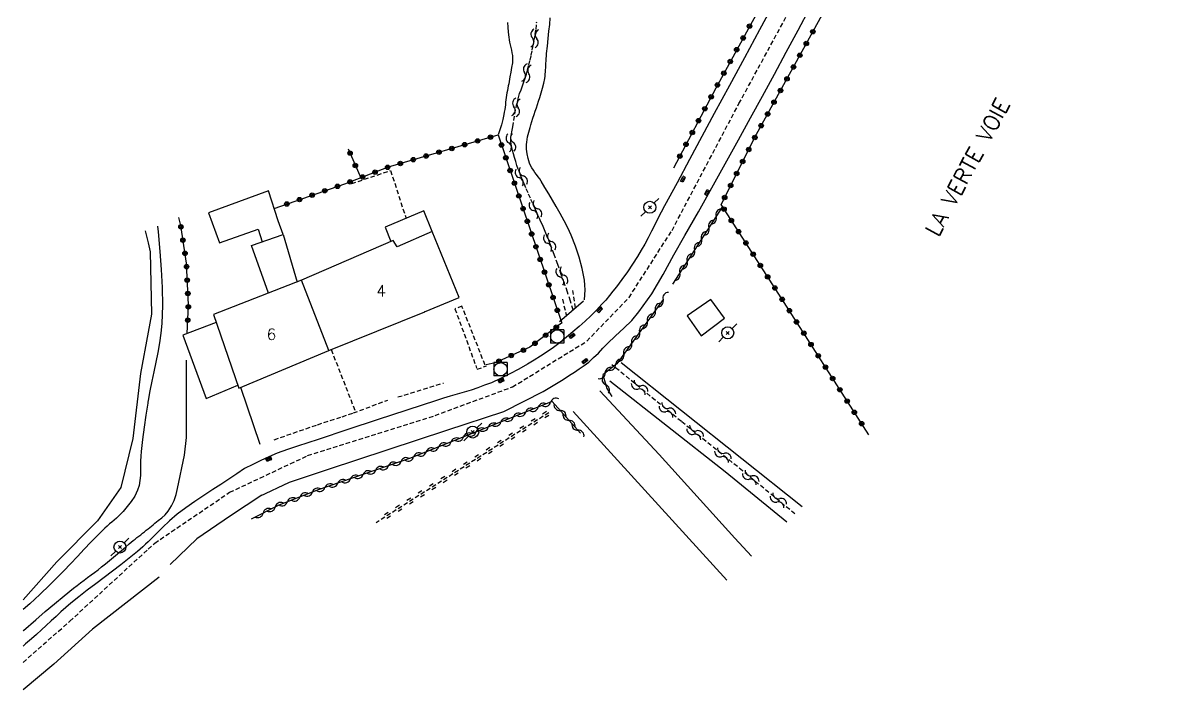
# Model space of a CAD drawing. Header units: millimetres. Extents: x 176000 to 177000, y 162000 to 163001.
# Drawn here: x 176000 to 176129, y 162010.4 to 162085 of the extents above; entities that cross this region are included whole.
import ezdxf
from ezdxf.enums import TextEntityAlignment as Align

# ---------------------------------------------------------------- set-up
doc = ezdxf.new("R2010")
doc.units = ezdxf.units.MM
doc.linetypes.add('DASHED', pattern=[0.75, 0.5, -0.25])
doc.layers.get('0').update_dxf_attribs({"linetype": 'CONTINUOUS'})
for name, color, linetype in [('W0001', 6, 'DASHED'), ('W0008', 7, 'CONTINUOUS'), ('W0017', 7, 'CONTINUOUS'), ('W0101', 7, 'CONTINUOUS'), ('W0104', 1, 'CONTINUOUS'), ('W0112', 1, 'DASHED'), ('W0120', 7, 'CONTINUOUS'), ('W0211', 2, 'CONTINUOUS'), ('W0214', 2, 'CONTINUOUS'), ('W0220', 5, 'DASHED'), ('W0310', 3, 'CONTINUOUS'), ('W0322', 7, 'CONTINUOUS'), ('W0323', 7, 'CONTINUOUS'), ('W0330', 7, 'CONTINUOUS'), ('W0401', 7, 'CONTINUOUS'), ('W0420', 7, 'CONTINUOUS'), ('W0473', 7, 'CONTINUOUS'), ('W0501', 5, 'DASHED'), ('W0989', 7, 'CONTINUOUS'), ('W0991', 7, 'CONTINUOUS'), ('W1102', 7, 'CONTINUOUS')]:
    doc.layers.add(name, color=color, linetype=linetype)
doc.styles.get("Standard").update_dxf_attribs({"font": 'romans.shx', "width": 0.85})

# ---------------------------------------------------------------- blocks, each defined once
blk = doc.blocks.new('T473')
for p, q in [((-0.166667, 0.166667), (0.166667, -0.166667)), ((-0.166667, -0.166667), (0.166667, 0.166667)), ((0.500001, 0.500001), (1.000002, 1.000002)), ((-1.000002, -1.000002), (-0.500001, -0.500001))]:
    blk.add_line(p, q)
blk.add_ellipse((0, 0), major_axis=(0.471405, 0.471405), ratio=1, start_param=5.4977871438, end_param=11.780972451)
blk = doc.blocks.new('T401')
for p, q in [((-0.3, 0.3), (0, 0.3)), ((-0.3, -0.25), (-0.3, 0.3)), ((-0.3, 0.15), (0, 0.15)), ((-0.3, 0), (0, 0)), ((0, 0.3), (0, -0.25)), ((-0.3, -0.15), (0, -0.15)), ((-0.3, -0.25), (-0.3, -0.3)), ((-0.3, -0.3), (0, -0.3)), ((0, -0.3), (0, -0.25))]:
    blk.add_line(p, q)
blk = doc.blocks.new('T420')
for p, q in [((0.75, 0.75), (-0.75, 0.75)), ((-0.75, 0.75), (-0.75, -0.75)), ((0.75, 0.75), (0.75, -0.75)), ((0.75, -0.75), (-0.75, -0.75))]:
    blk.add_line(p, q)
blk.add_ellipse((0, 0), major_axis=(-0.53, 0.53), ratio=1, start_param=3.926991, end_param=10.210176)
blk = doc.blocks.new('t310o')
at = {"color": 0, "linetype": 'Continuous'}
for centre, start, end in [((-0.5, 0.38), 216.8699, 323.1304), ((0.5, -0.37), 36.8699, 143.1303)]:
    blk.add_arc(centre, 0.625, start, end, dxfattribs=at)
blk = doc.blocks.new('t323o')
at = {"color": 0, "linetype": 'Continuous'}
for radius in [0.25, 0.15]:
    blk.add_circle((0, 0), radius, dxfattribs=at)
blk = doc.blocks.new('t220o')
at = {"color": 0, "linetype": 'Continuous'}
for p, q in [((-0.25, 0.25), (0.25, 0.25)), ((-0.25, -0.25), (0.25, -0.25))]:
    blk.add_line(p, q, dxfattribs=at)
blk = doc.blocks.new('t322o')
at = {"color": 0, "linetype": 'Continuous'}
for radius in [0.25, 0.15]:
    blk.add_circle((0, 0), radius, dxfattribs=at)
blk = doc.blocks.new('t500o')
at = {"color": 0, "linetype": 'Continuous'}
for centre, start, end in [((-0.5, 0.625), 216.8699, 323.1301), ((0.5, -0.125), 36.8699, 143.1301), ((0.5, -0.625), 36.8699, 143.1301), ((-0.5, 0.125), 216.8699, 323.1301)]:
    blk.add_arc(centre, 0.625, start, end, dxfattribs=at)

msp = doc.modelspace()

# ---------------------------------------------------------------- linework, layer by layer
at = {"layer": 'W0001'}
for points in [[(176014, 162026.16), (176014.73, 162026.83), (176023.12, 162032.51), (176031.85, 162036.61), (176046.12, 162041.1), (176054.78, 162044.3), (176063.1, 162049.41), (176067.82, 162054.28), (176072.63, 162061.8), (176080.12, 162075.97), (176090.06, 162094.23), (176096.05, 162105.23), (176102.43, 162115.15), (176109.87, 162125.15), (176115.7, 162131.97)], [(176000, 162013.5), (176005.23, 162018.09), (176014, 162026.16)]]:
    msp.add_lwpolyline(points, dxfattribs=at)
at = {"layer": 'W0008'}
for points in [[(176084.09, 162087.33), (176082.41, 162084.22), (176080.73, 162081.1), (176079.05, 162077.98), (176077.36, 162074.87), (176075.97, 162072.29), (176074.58, 162069.71), (176073.19, 162067.13), (176071.8, 162064.55), (176071.43, 162063.84), (176071.06, 162063.13), (176070.7, 162062.41), (176070.33, 162061.7), (176069.96, 162060.98), (176069.58, 162060.27), (176069.19, 162059.57), (176068.77, 162058.88), (176068.22, 162058.01), (176067.64, 162057.16), (176067.03, 162056.32), (176066.42, 162055.5), (176066.02, 162054.99), (176065.62, 162054.5), (176065.21, 162054.01), (176064.79, 162053.53), (176064.17, 162052.89), (176063.54, 162052.26), (176062.9, 162051.66), (176062.24, 162051.06), (176061.54, 162050.45), (176060.83, 162049.86), (176060.1, 162049.28), (176059.35, 162048.72), (176058.65, 162048.22), (176057.93, 162047.74), (176057.2, 162047.27), (176056.46, 162046.83), (176055.47, 162046.27), (176054.47, 162045.74), (176053.45, 162045.23), (176052.42, 162044.77), (176051.66, 162044.48), (176050.9, 162044.21), (176050.14, 162043.95), (176049.37, 162043.71), (176048.6, 162043.48), (176047.82, 162043.25), (176047.05, 162043.02), (176046.29, 162042.77), (176042.97, 162041.69), (176039.65, 162040.61), (176036.33, 162039.52), (176033.02, 162038.42), (176031.87, 162038.05), (176030.73, 162037.68), (176029.58, 162037.3), (176028.45, 162036.88), (176027.52, 162036.49), (176026.61, 162036.07), (176025.7, 162035.63), (176024.8, 162035.17)], [(176058.22, 162043.77), (176058.96, 162044.22), (176059.7, 162044.67), (176060.43, 162045.13), (176061.15, 162045.6), (176061.7, 162045.96), (176062.25, 162046.31), (176062.79, 162046.68), (176063.31, 162047.08), (176063.86, 162047.57), (176064.39, 162048.08), (176064.89, 162048.61), (176065.41, 162049.14), (176066.31, 162050), (176067.22, 162050.85), (176068.12, 162051.73), (176068.93, 162052.68), (176070.37, 162054.72), (176071.64, 162056.87), (176072.84, 162059.06), (176074.06, 162061.23), (176075.59, 162063.89), (176077.1, 162066.56), (176078.59, 162069.23), (176080.08, 162071.92), (176081.43, 162074.37), (176082.76, 162076.82), (176084.09, 162079.28), (176085.42, 162081.74), (176086.74, 162084.2), (176088.07, 162086.66)], [(176058.23, 162043.77), (176053.77, 162041.51)], [(176053.77, 162041.51), (176047.38, 162039.42)], [(176047.38, 162039.42), (176034.13, 162035.07)], [(176024.8, 162035.17), (176023.91, 162034.58), (176023.02, 162033.99), (176022.13, 162033.4), (176021.25, 162032.81), (176020.24, 162032.14), (176019.22, 162031.48), (176018.21, 162030.79), (176017.25, 162030.06), (176016.4, 162029.33), (176015.59, 162028.56), (176014.79, 162027.77), (176014, 162026.99)], [(176034.13, 162035.07), (176029.77, 162033.6)], [(176029.77, 162033.6), (176026.48, 162032.06)], [(176026.73, 162032.21), (176023.22, 162029.88)], [(176023.22, 162029.88), (176019.46, 162027.31)], [(176014, 162026.99), (176013.7, 162026.7), (176013.4, 162026.42), (176013.1, 162026.15), (176012.79, 162025.88), (176011.89, 162025.13), (176010.96, 162024.4), (176010.02, 162023.68), (176009.08, 162022.98), (176008.13, 162022.28), (176007.19, 162021.57), (176006.26, 162020.84), (176005.35, 162020.1), (176004.79, 162019.62), (176004.23, 162019.13), (176003.69, 162018.63), (176003.14, 162018.13), (176002.6, 162017.63), (176002.06, 162017.12), (176001.51, 162016.63), (176000.96, 162016.14), (176000.28, 162015.55), (176000, 162015.31)], [(176019.46, 162027.31), (176016.46, 162024.45)], [(176015.23, 162023.03), (176007.76, 162017.22)], [(176003.43, 162013.31), (176007.76, 162017.22)], [(176003.43, 162013.31), (176000, 162010.42)]]:
    msp.add_lwpolyline(points, dxfattribs=at)
at = {"layer": 'W0017'}
for points in [[(176017.29, 162032.94), (176018.05, 162036.66), (176018.29, 162038.65), (176018.29, 162047.29)], [(176026.54, 162037.85), (176024.36, 162044.24)], [(176064.55, 162043.86), (176071.21, 162036.74), (176079.67, 162027.37), (176081.52, 162025.38)], [(176078.76, 162022.7), (176069.58, 162032.74), (176061.57, 162041.56)]]:
    msp.add_lwpolyline(points, dxfattribs=at)
at = {"layer": 'W0101'}
for points in [[(176045.8, 162061.68), (176041.87, 162059.96), (176041.43, 162060.67), (176031.18, 162056.23)], [(176034.23, 162048.38), (176044.96, 162052.69), (176044.93, 162052.69), (176048.82, 162054.3), (176045.8, 162061.68)], [(176031.18, 162056.23), (176021.32, 162052.4), (176024.14, 162044.14)], [(176024.14, 162044.14), (176034.23, 162048.38)]]:
    msp.add_lwpolyline(points, dxfattribs=at)
at = {"layer": 'W0104'}
for points in [[(176029.12, 162061.33), (176028.55, 162062.86), (176027.47, 162066.23), (176020.77, 162063.77), (176022, 162060.4), (176026.32, 162061.95), (176026.76, 162060.51)], [(176045.8, 162061.68), (176044.87, 162063.97), (176040.54, 162062.15), (176041.15, 162060.55)], [(176027.46, 162054.78), (176025.58, 162060.1), (176029.12, 162061.33), (176030.67, 162056.02)], [(176021.63, 162051.48), (176017.89, 162050.07), (176020.51, 162042.99), (176024.02, 162044.48)]]:
    msp.add_lwpolyline(points, dxfattribs=at)
msp.add_lwpolyline([(176076.97, 162054.08), (176074.32, 162052.24), (176075.9, 162050.01), (176078.49, 162051.97)], close=True, dxfattribs=at)
at = {"layer": 'W0112'}
for points in [[(176036.78, 162067.03), (176041.13, 162068.49), (176042.87, 162063.13)], [(176060.37, 162054.11), (176060.81, 162052.24)], [(176061.84, 162053.13), (176061.54, 162055.06)], [(176049.11, 162053.34), (176048.34, 162053.03), (176050.76, 162046.41)], [(176051.71, 162046.74), (176049.11, 162053.34)], [(176037.16, 162041.67), (176034.5, 162048.49)], [(176050.84, 162046.27), (176051.86, 162046.64)], [(176041.94, 162043.17), (176047.07, 162044.73)], [(176028.12, 162038.39), (176032.96, 162040.07), (176035.72, 162040.96), (176036.98, 162041.38), (176040.82, 162042.83)]]:
    msp.add_lwpolyline(points, dxfattribs=at)
at = {"layer": 'W0120'}
msp.add_lwpolyline([(176062.72, 162053.88), (176060.03, 162051.56)], dxfattribs=at)
at = {"layer": 'W0211'}
for points in [[(176054.23, 162085.06), (176054.25, 162084.51), (176054.29, 162083.97), (176054.35, 162083.42), (176054.39, 162083.12), (176054.45, 162082.83), (176054.52, 162082.54), (176054.59, 162082.25), (176054.66, 162081.96), (176054.72, 162081.66), (176054.76, 162081.37), (176054.78, 162081.06), (176054.76, 162080.53), (176054.68, 162080), (176054.58, 162079.48), (176054.48, 162078.96), (176054.44, 162078.71), (176054.4, 162078.45), (176054.35, 162078.2), (176054.3, 162077.95), (176054.25, 162077.69), (176054.2, 162077.44), (176054.16, 162077.18), (176054.12, 162076.93), (176054.08, 162076.66), (176054.04, 162076.39), (176054.01, 162076.12), (176053.98, 162075.84), (176053.94, 162075.57), (176053.91, 162075.3), (176053.86, 162075.03), (176053.81, 162074.77), (176053.68, 162074.18), (176053.53, 162073.61), (176053.36, 162073.03), (176053.17, 162072.47)], [(176062.82, 162054.05), (176062.88, 162054.6), (176062.9, 162055.15), (176062.89, 162055.69), (176062.83, 162056.24), (176062.59, 162057.53), (176062.25, 162058.79), (176061.83, 162060.03), (176061.36, 162061.25), (176060.98, 162062.08), (176060.55, 162062.88), (176060.1, 162063.67), (176059.65, 162064.46), (176059.24, 162065.17), (176058.83, 162065.89), (176058.41, 162066.59), (176057.98, 162067.3), (176057.82, 162067.55), (176057.64, 162067.8), (176057.47, 162068.04), (176057.29, 162068.28), (176057.12, 162068.53), (176056.95, 162068.79), (176056.81, 162069.05), (176056.69, 162069.33), (176056.53, 162069.83), (176056.42, 162070.35), (176056.36, 162070.87), (176056.35, 162071.4), (176056.37, 162071.68), (176056.41, 162071.96), (176056.46, 162072.24), (176056.53, 162072.51), (176056.61, 162072.78), (176056.69, 162073.05), (176056.77, 162073.32), (176056.84, 162073.59), (176056.95, 162073.97), (176057.07, 162074.36), (176057.2, 162074.74), (176057.32, 162075.12), (176057.45, 162075.5), (176057.58, 162075.88), (176057.7, 162076.26), (176057.82, 162076.64), (176057.98, 162077.17), (176058.14, 162077.71), (176058.28, 162078.24), (176058.4, 162078.79), (176058.43, 162079.03), (176058.45, 162079.27), (176058.47, 162079.51), (176058.48, 162079.75), (176058.49, 162079.99), (176058.5, 162080.23), (176058.51, 162080.48), (176058.53, 162080.72), (176058.6, 162081.56), (176058.69, 162082.4), (176058.77, 162083.24), (176058.86, 162084.08), (176058.94, 162084.83), (176059.01, 162085.57)], [(176015.04, 162062.28), (176015.12, 162061.62), (176015.32, 162059.42), (176015.47, 162057.42), (176015.58, 162055.42), (176015.61, 162053.41), (176015.52, 162051.4), (176015.41, 162050.31), (176015.26, 162049.22), (176015.07, 162048.14), (176014.85, 162047.06), (176014.63, 162045.99), (176014.4, 162044.92), (176014.19, 162043.84), (176014, 162042.77)], [(176087.19, 162030.89), (176066.93, 162046.98)], [(176065.66, 162044.96), (176078.59, 162034.84), (176085.47, 162029.22)], [(176014, 162042.77), (176013.99, 162042.69), (176013.98, 162042.62), (176013.97, 162042.55), (176013.95, 162042.48), (176013.75, 162041.13), (176013.56, 162039.78), (176013.38, 162038.43), (176013.22, 162037.08), (176013.17, 162036.54), (176013.15, 162036), (176013.15, 162035.46), (176013.15, 162034.92), (176013.13, 162034.38), (176013.07, 162033.83), (176012.98, 162033.29), (176012.82, 162032.76), (176012.51, 162032.09), (176012.11, 162031.48), (176011.66, 162030.91), (176011.19, 162030.36), (176010.96, 162030.11), (176010.71, 162029.87), (176010.45, 162029.63), (176010.19, 162029.41), (176009.92, 162029.19), (176009.66, 162028.97), (176009.4, 162028.74), (176009.15, 162028.51), (176008.36, 162027.73), (176007.59, 162026.94), (176006.83, 162026.14), (176006.08, 162025.33), (176005.32, 162024.52), (176004.56, 162023.72), (176003.79, 162022.93), (176003, 162022.15), (176001.88, 162021.09), (176000.74, 162020.05), (176000, 162019.39)]]:
    msp.add_lwpolyline(points, dxfattribs=at)
at = {"layer": 'W0214'}
for points in [[(176014, 162028.44), (176014.18, 162028.59), (176014.37, 162028.74), (176014.55, 162028.89), (176014.73, 162029.05), (176015.12, 162029.36), (176015.52, 162029.67), (176015.9, 162030.01), (176016.23, 162030.4), (176016.6, 162030.99), (176016.9, 162031.61), (176017.14, 162032.26), (176017.29, 162032.94)], [(176000, 162017.01), (176000.06, 162017.07), (176001.42, 162018.27), (176002.46, 162019.17), (176003.52, 162020.05), (176004.59, 162020.92), (176005.66, 162021.79), (176006.05, 162022.09), (176006.44, 162022.39), (176006.83, 162022.68), (176007.23, 162022.97), (176007.62, 162023.27), (176008.01, 162023.56), (176008.4, 162023.86), (176008.79, 162024.16), (176009.24, 162024.52), (176009.68, 162024.89), (176010.13, 162025.26), (176010.57, 162025.63), (176011.01, 162026), (176011.45, 162026.37), (176011.89, 162026.74), (176012.33, 162027.11), (176012.54, 162027.27), (176012.75, 162027.44), (176012.96, 162027.61), (176013.17, 162027.77), (176013.37, 162027.94), (176013.58, 162028.11), (176013.79, 162028.27), (176014, 162028.44)]]:
    msp.add_lwpolyline(points, dxfattribs=at)
at = {"layer": 'W0220'}
msp.add_lwpolyline([(176058.85, 162041.41), (176039.51, 162029.1)], dxfattribs=at)
at = {"layer": 'W0310'}
for points in [[(176078.29, 162064.47), (176072.68, 162055.8)], [(176071.64, 162054.07), (176066.45, 162046.89), (176064.88, 162045.65), (176065.34, 162044.13), (176065.9, 162043.22)], [(176062.4, 162039.13), (176059.21, 162042.65), (176043.26, 162036.29), (176033.02, 162032.78), (176028.62, 162031.08), (176025.52, 162029.52)]]:
    msp.add_lwpolyline(points, dxfattribs=at)
at = {"layer": 'W0322'}
msp.add_lwpolyline([(176053.17, 162072.47), (176060.29, 162051.44)], dxfattribs=at)
at = {"layer": 'W0323'}
for points in [[(176094.65, 162038.92), (176084.26, 162055.17), (176078.12, 162064.7), (176082.08, 162072.54), (176090.68, 162088.19), (176095.1, 162096.08), (176099.32, 162103.7), (176103.25, 162111.2), (176109.24, 162113.29), (176117.41, 162102.41), (176129.03, 162087.04)], [(176091.29, 162105.52), (176092.24, 162104.8), (176087.68, 162096.41), (176082.86, 162087.44), (176077.52, 162077.71), (176072.8, 162068.77)], [(176028.1, 162064.26), (176036, 162067), (176040.89, 162068.89), (176053.17, 162072.47)], [(176036.39, 162070.92), (176037.79, 162067.69)], [(176018.36, 162050.25), (176018.51, 162053.47), (176018.28, 162058.15), (176017.65, 162062.33), (176017.42, 162063.24)], [(176060.28, 162051.44), (176056.73, 162048.74), (176052.85, 162046.99), (176051.84, 162046.76)]]:
    msp.add_lwpolyline(points, dxfattribs=at)
at = {"layer": 'W0330'}
for points in [[(176013.68, 162061.73), (176014, 162060.39)], [(176014, 162060.39), (176014.24, 162059.4), (176014.37, 162052.44), (176014, 162050.43)], [(176014, 162050.43), (176013.16, 162045.8), (176012.29, 162038.54), (176010.94, 162033.06), (176008.32, 162029.31), (176003.78, 162024.75), (176000, 162020.5)]]:
    msp.add_lwpolyline(points, dxfattribs=at)
at = {"layer": 'W0501'}
for points in [[(176061.58, 162052.9), (176061.26, 162053.9), (176060.93, 162054.89), (176060.59, 162055.88), (176060.24, 162056.87), (176059.85, 162057.98), (176059.44, 162059.1), (176059.02, 162060.2), (176058.59, 162061.3), (176058.44, 162061.67), (176058.28, 162062.04), (176058.12, 162062.4), (176057.95, 162062.77), (176057.79, 162063.13), (176057.63, 162063.49), (176057.46, 162063.86), (176057.3, 162064.22), (176057.04, 162064.81), (176056.78, 162065.39), (176056.52, 162065.98), (176056.27, 162066.57), (176056.05, 162067.08), (176055.84, 162067.6), (176055.63, 162068.12), (176055.43, 162068.65), (176055.28, 162069.07), (176055.14, 162069.5), (176055.01, 162069.93), (176054.89, 162070.36), (176054.79, 162070.72), (176054.69, 162071.08), (176054.62, 162071.44), (176054.58, 162071.81), (176054.58, 162072.01), (176054.59, 162072.21), (176054.62, 162072.41), (176054.65, 162072.6), (176054.69, 162072.8), (176054.73, 162072.99), (176054.76, 162073.18), (176054.8, 162073.38), (176054.91, 162074.09), (176055.03, 162074.79), (176055.17, 162075.5), (176055.33, 162076.2), (176055.45, 162076.65), (176055.58, 162077.09), (176055.73, 162077.53), (176055.88, 162077.96), (176056.03, 162078.4), (176056.18, 162078.83), (176056.33, 162079.27), (176056.46, 162079.72), (176056.6, 162080.28), (176056.74, 162080.84), (176056.87, 162081.4), (176056.99, 162081.97), (176057.11, 162082.54), (176057.22, 162083.11), (176057.32, 162083.69), (176057.41, 162084.27), (176057.49, 162085.11)], [(176086.38, 162030.1), (176080.53, 162034.91), (176073.68, 162040.42), (176065.91, 162046.77)]]:
    msp.add_lwpolyline(points, dxfattribs=at)
at = {"layer": 'W1102'}
msp.add_lwpolyline([(176034.23, 162048.38), (176031.18, 162056.23)], dxfattribs=at)

# ---------------------------------------------------------------- block references
at = {"layer": 'W0220', "rotation": 212.4932420334063}
for p in [(176058.49, 162041.19), (176055.96, 162039.58), (176057.23, 162040.38), (176054.7, 162038.77), (176052.17, 162037.16), (176053.43, 162037.96), (176049.64, 162035.55), (176050.9, 162036.35), (176048.37, 162034.74), (176045.84, 162033.13), (176047.11, 162033.93), (176044.57, 162032.32), (176042.04, 162030.71), (176043.31, 162031.52), (176040.78, 162029.91)]:
    msp.add_blockref('t220o', p, dxfattribs=at)
at = {"layer": 'W0310'}
for p, rotation in [((176077.57, 162063.36), 237.1131132930556), ((176076.76, 162062.1), 237.1131132930556), ((176075.94, 162060.84), 237.1131132930556), ((176075.13, 162059.58), 237.1131132930556), ((176074.31, 162058.32), 237.1131132930556), ((176073.5, 162057.06), 237.1131132930556), ((176071.63, 162054.06), 234.1271135540301), ((176069.87, 162051.63), 234.1271135540301), ((176070.75, 162052.84), 234.1271135540301), ((176068.99, 162050.41), 234.1271135540301), ((176068.11, 162049.19), 234.1271135540301), ((176067.23, 162047.98), 234.1271135540301), ((176066.32, 162046.79), 218.4365906695909), ((176065.15, 162045.86), 218.4365906695909), ((176065.21, 162044.54), 286.9965766506003), ((176057.65, 162042.02), 201.7437834608042), ((176059.04, 162042.58), 201.7437834608042), ((176060.1, 162041.67), 132.1981448876427), ((176053.47, 162040.36), 201.7437834608042), ((176054.86, 162040.91), 201.7437834608042), ((176056.25, 162041.47), 201.7437834608042), ((176061.1, 162040.56), 132.1981448876427), ((176050.68, 162039.25), 201.7437834608042), ((176052.07, 162039.8), 201.7437834608042), ((176062.11, 162039.45), 132.1981448876427), ((176047.89, 162038.13), 201.7437834608042), ((176049.29, 162038.69), 201.7437834608042), ((176045.11, 162037.02), 201.7437834608042), ((176046.5, 162037.58), 201.7437834608042), ((176040.88, 162035.47), 198.9053304611613), ((176042.3, 162035.96), 198.9053304611613), ((176043.71, 162036.47), 201.7437834608042), ((176036.63, 162034.01), 198.9053304611613), ((176038.05, 162034.5), 198.9053304611613), ((176039.47, 162034.99), 198.9053304611613), ((176033.79, 162033.04), 198.9053304611613), ((176035.21, 162033.53), 198.9053304611613), ((176029.58, 162031.46), 201.0331558529411), ((176030.98, 162031.99), 201.0331558529411), ((176032.38, 162032.53), 201.0331558529411), ((176026.86, 162030.2), 206.7497564670643), ((176028.2, 162030.87), 206.7497564670643)]:
    msp.add_blockref('t310o', p, dxfattribs=dict(at, rotation=rotation))
at = {"layer": 'W0322', "rotation": 288.7018793155889}
for p in [(176053.55, 162071.34), (176054.03, 162069.91), (176054.51, 162068.49), (176054.99, 162067.07), (176055.48, 162065.65), (176055.96, 162064.23), (176056.44, 162062.81), (176056.92, 162061.39), (176057.4, 162059.97), (176057.88, 162058.55), (176058.36, 162057.13), (176058.84, 162055.71), (176059.32, 162054.29), (176059.8, 162052.86)]:
    msp.add_blockref('t322o', p, dxfattribs=at)
at = {"layer": 'W0323'}
for p, rotation in [((176081.31, 162084.63), 241.280789335514), ((176080.59, 162083.31), 241.280789335514), ((176088.39, 162084.01), 61.20537605415486), ((176079.87, 162082), 241.280789335514), ((176087.66, 162082.7), 61.20537605415486), ((176079.15, 162080.68), 241.280789335514), ((176086.94, 162081.38), 61.20537605415486), ((176078.43, 162079.37), 241.280789335514), ((176086.22, 162080.07), 61.20537605415486), ((176077.71, 162078.05), 241.280789335514), ((176085.5, 162078.75), 61.20537605415486), ((176084.77, 162077.44), 61.20537605415486), ((176077.01, 162076.73), 242.1601734958964), ((176084.05, 162076.13), 61.20537605415486), ((176076.3, 162075.4), 242.1601734958964), ((176083.33, 162074.81), 61.20537605415486), ((176075.6, 162074.07), 242.1601734958964), ((176082.61, 162073.5), 61.20537605415486), ((176050.87, 162071.8), 16.25805399267875), ((176052.31, 162072.22), 16.25805399267875), ((176074.9, 162072.75), 242.1601734958964), ((176081.9, 162072.18), 63.20468264740825), ((176036.6, 162070.44), 293.4725911575974), ((176046.55, 162070.54), 16.25805399267875), ((176047.99, 162070.96), 16.25805399267875), ((176049.43, 162071.38), 16.25805399267875), ((176074.2, 162071.42), 242.1601734958964), ((176081.22, 162070.84), 63.20468264740825), ((176037.19, 162069.06), 293.4725911575974), ((176042.23, 162069.28), 16.25805399267875), ((176043.67, 162069.7), 16.25805399267875), ((176045.11, 162070.12), 16.25805399267875), ((176073.5, 162070.09), 242.1601734958964), ((176080.54, 162069.5), 63.20468264740825), ((176038, 162067.77), 21.12935500816154), ((176039.4, 162068.31), 21.12935500816154), ((176040.8, 162068.85), 21.12935500816154), ((176079.87, 162068.16), 63.20468264740825), ((176035.19, 162066.72), 19.10021656494928), ((176036.6, 162067.23), 21.12935500816154), ((176079.19, 162066.82), 63.20468264740825), ((176030.94, 162065.24), 19.10021656494928), ((176032.36, 162065.74), 19.10021656494928), ((176033.77, 162066.23), 19.10021656494928), ((176078.52, 162065.48), 63.20468264740825), ((176029.52, 162064.75), 19.10021656494928), ((176078.46, 162064.17), 122.8330653587277), ((176079.27, 162062.91), 122.8330653587277), ((176017.67, 162062.19), 98.5990234353102), ((176080.08, 162061.65), 122.8330653587277), ((176017.89, 162060.71), 98.5990234353102), ((176080.9, 162060.39), 122.8330653587277), ((176018.12, 162059.23), 98.5990234353102), ((176081.71, 162059.13), 122.8330653587277), ((176018.3, 162057.74), 92.7431971161396), ((176082.52, 162057.87), 122.8330653587277), ((176018.37, 162056.24), 92.7431971161396), ((176083.33, 162056.61), 122.8330653587277), ((176084.15, 162055.35), 122.8330653587277), ((176018.44, 162054.74), 92.7431971161396), ((176084.96, 162054.09), 122.5985265159383), ((176018.5, 162053.25), 87.38775823019495), ((176085.77, 162052.82), 122.5985265159383), ((176018.43, 162051.75), 87.38775823019495), ((176059.68, 162050.98), 217.2344252194216), ((176086.57, 162051.56), 122.5985265159383), ((176058.49, 162050.07), 217.2344252194216), ((176087.38, 162050.3), 122.5985265159383), ((176056, 162048.41), 204.2701088594078), ((176057.29, 162049.17), 217.2344252194216), ((176088.19, 162049.03), 122.5985265159383), ((176053.27, 162047.18), 204.2701088594078), ((176054.64, 162047.8), 204.2701088594078), ((176089, 162047.77), 122.5985265159383), ((176089.81, 162046.51), 122.5985265159383), ((176090.61, 162045.24), 122.5985265159383), ((176091.42, 162043.98), 122.5985265159383), ((176092.23, 162042.71), 122.5985265159383), ((176093.04, 162041.45), 122.5985265159383), ((176093.85, 162040.19), 122.5985265159383)]:
    msp.add_blockref('t323o', p, dxfattribs=dict(at, rotation=rotation))
at = {"layer": 'W0401'}
for p, rotation in [((176073.73, 162067.58), 151.6747770312722), ((176076.67, 162065.96), 330.6036546991143), ((176064.44, 162053.02), 136.0643113813164), ((176061.36, 162050.12), 129.9353230918755), ((176062.97, 162047.06), 307.8044047024363), ((176053.46, 162045.13), 115.0551549283558), ((176027.46, 162036.34), 113.6597746016788)]:
    msp.add_blockref('T401', p, dxfattribs=dict(at, rotation=rotation))
at = {"layer": 'W0420'}
for p in [(176059.79, 162049.94), (176053.44, 162046.27)]:
    msp.add_blockref('T420', p, dxfattribs=at)
at = {"layer": 'W0473'}
for p in [(176070.15, 162064.38), (176078.87, 162050.34), (176050.33, 162039.25), (176010.84, 162026.39)]:
    msp.add_blockref('T473', p, dxfattribs=at)
at = {"layer": 'W0501'}
for p, rotation in [((176057.25, 162083.27), 79.83007529068539), ((176056.36, 162079.38), 73.61387038047691), ((176055.18, 162075.56), 77.08565025235079), ((176054.6, 162071.61), 95.68773285940112), ((176055.76, 162067.79), 111.8449943219472), ((176057.35, 162064.12), 113.9242013431989), ((176058.93, 162060.45), 111.6037481341813), ((176060.31, 162056.69), 109.2870605539987), ((176069.01, 162044.24), 140.7692689851073), ((176072.11, 162041.71), 140.7692689851073), ((176075.22, 162039.19), 141.1600201335271), ((176078.33, 162036.68), 141.1600201335271), ((176081.44, 162034.16), 140.6018831722081), ((176084.53, 162031.62), 140.6018831722081)]:
    msp.add_blockref('t500o', p, dxfattribs=dict(at, rotation=rotation))

# ---------------------------------------------------------------- texts
at = {"layer": 'W0989'}
msp.add_text('LA VERTE VOIE  ', height=1.75, rotation=61.5195, dxfattribs=at).set_placement((176102.41, 162060.97))
at = {"layer": 'W0991'}
for s, p in [('4', (176040.08, 162055.03)), ('6', (176027.8, 162050.18))]:
    msp.add_text(s, height=1.25, dxfattribs=at).set_placement(p, align=Align.MIDDLE_CENTER)

doc.saveas('drawing.dxf')
